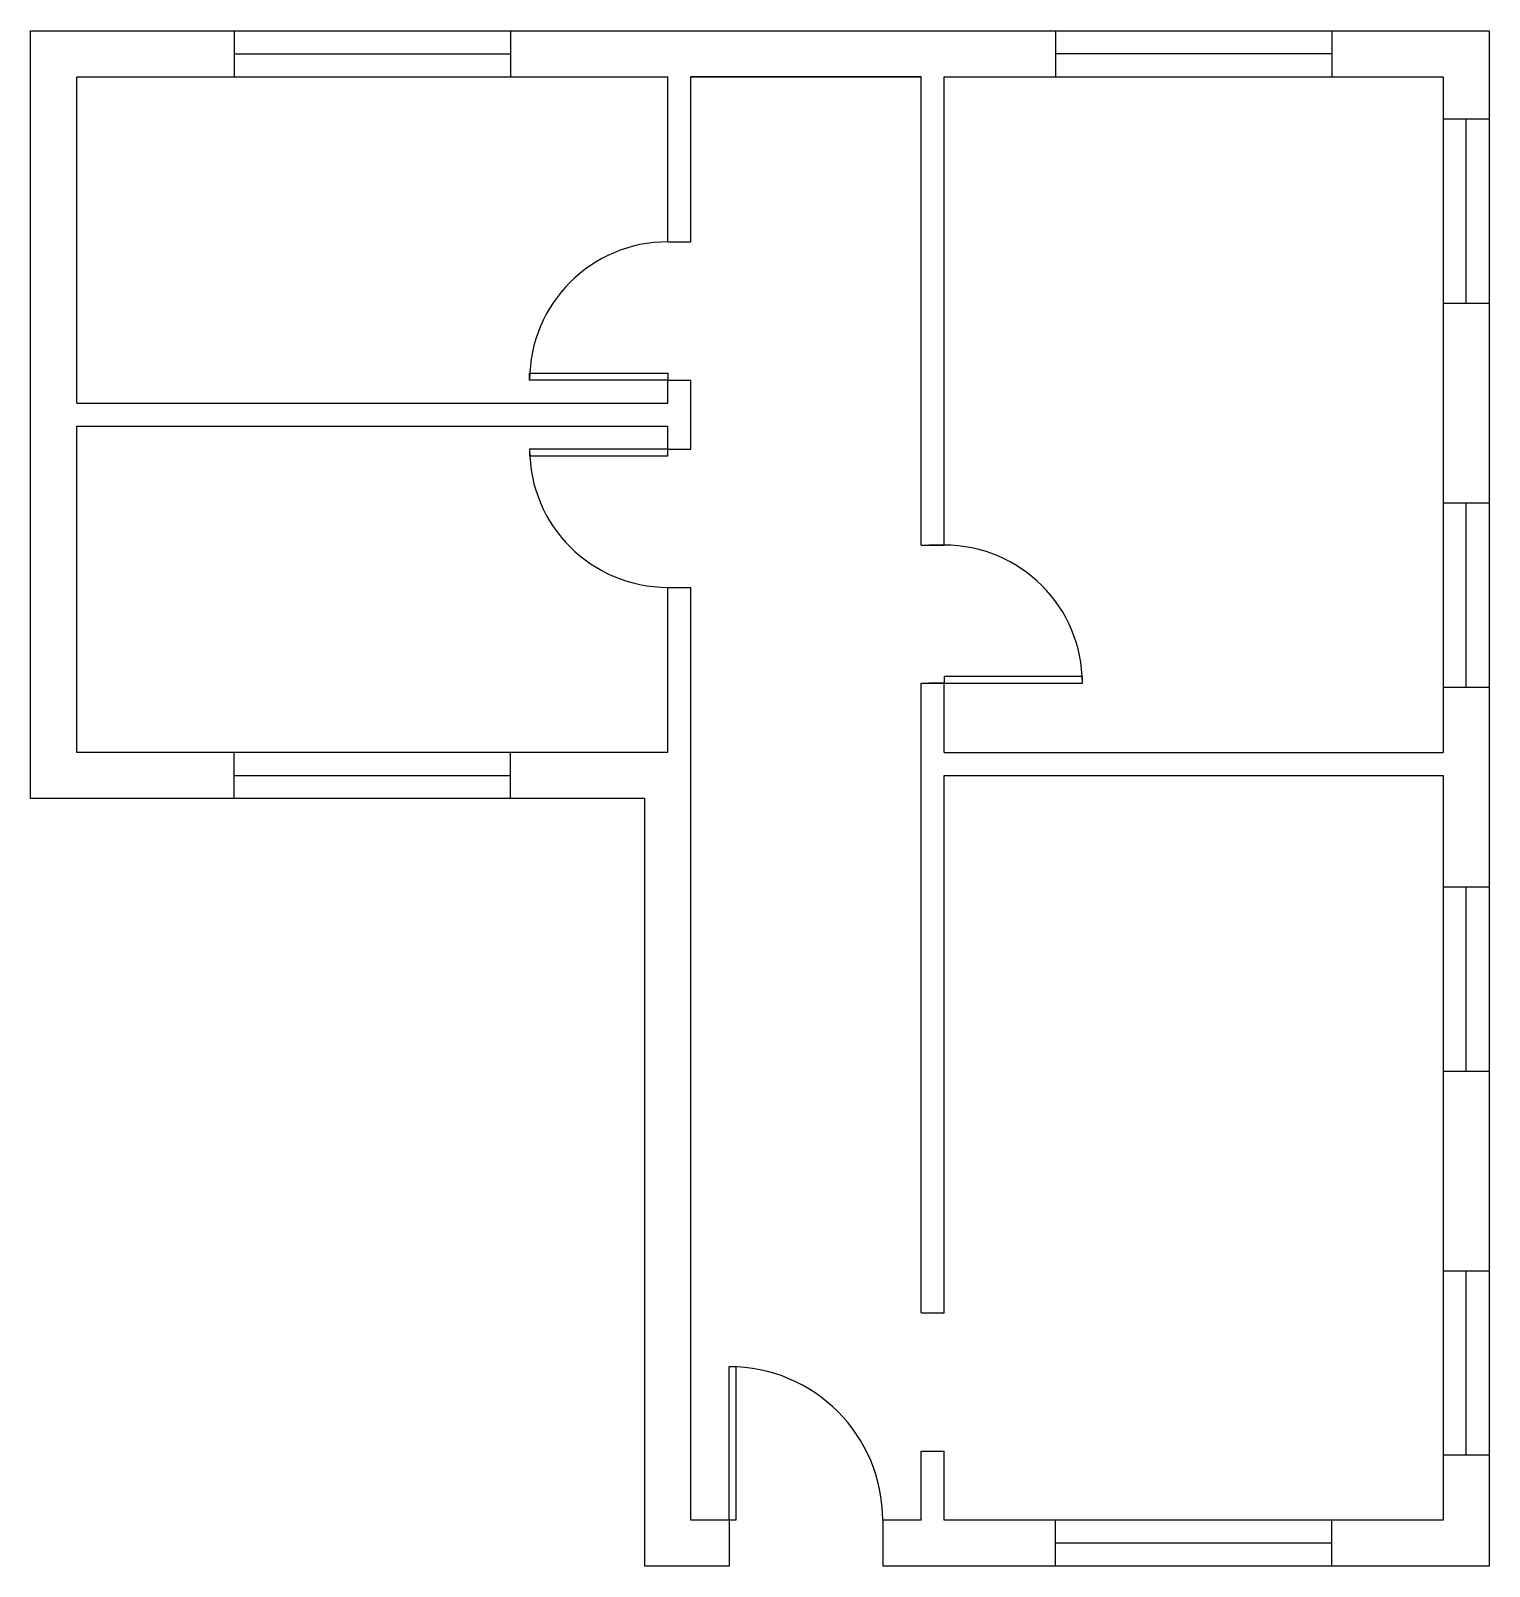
# Model space of a CAD drawing. Header units: millimetres. Extents: x 12224 to 21724, y 23148 to 33148.
import ezdxf

# ---------------------------------------------------------------- set-up
doc = ezdxf.new("R2010")
doc.units = ezdxf.units.MM
for name, color, linetype in [('Doors', 82, 'Continuous'), ('Walls', 7, 'Continuous'), ('Windows', 92, 'Continuous')]:
    doc.layers.add(name, color=color, linetype=linetype)

# ---------------------------------------------------------------- blocks, each defined once
blk = doc.blocks.new('*U5')
for p, q in [((0, 0), (0, -100)), ((1000, 0), (1000, -100))]:
    blk.add_line(p, q)
blk.add_lwpolyline([(0, 0), (0, 1000), (43.75, 1000), (43.75, 0)], close=True)
blk.add_arc((0, 0), 1000, 0, 90)
blk = doc.blocks.new('*U6')
for p, q in [((0, 300), (0, 0)), ((1800, 300), (1800, 0)), ((0, 150), (1800, 150))]:
    blk.add_line(p, q)
blk = doc.blocks.new('*U8')
for p, q in [((0, 300), (0, 0)), ((1200, 300), (1200, 0)), ((0, 150), (1200, 150))]:
    blk.add_line(p, q)
blk = doc.blocks.new('*U9')
at = {"layer": 'Windows', "rotation": 90}
blk.add_blockref('*U8', (150, -600), dxfattribs=at)
blk = doc.blocks.new('*U10')
at = {"layer": 'Walls', "color": 0, "linetype": 'ByBlock', "lineweight": -2, "transparency": 16777216}
for p in [(0, 7500), (0, 5000), (0, 2500), (0, 0)]:
    blk.add_blockref('*U9', p, dxfattribs=at)
blk = doc.blocks.new('*U11')
for p, q in [((0, 0), (0, -100)), ((-900, 0), (-900, -100))]:
    blk.add_line(p, q)
blk.add_lwpolyline([(0, 0), (0, 900), (-43.75, 900), (-43.75, 0)], close=True)
blk.add_arc((0, 0), 900, 90, 180)
blk = doc.blocks.new('*U12')
for p, q in [((0, 0), (0, -100)), ((900, 0), (900, -100))]:
    blk.add_line(p, q)
blk.add_lwpolyline([(0, 0), (0, 900), (43.75, 900), (43.75, 0)], close=True)
blk.add_arc((0, 0), 900, 0, 90)
blk = doc.blocks.new('*U13')
for p, q in [((0, 0), (0, 100)), ((900, 0), (900, 100))]:
    blk.add_line(p, q)
blk.add_lwpolyline([(0, 0), (0, -900), (43.75, -900), (43.75, 0)], close=True)
blk.add_arc((0, 0), 900, 270, 0)

msp = doc.modelspace()

# ---------------------------------------------------------------- linework, layer by layer
at = {"layer": 'Walls'}
for p, q in [((16374, 31773), (16374, 32848)), ((16524, 31773), (16524, 32848)), ((18024, 29798), (18024, 32848)), ((18174, 29798), (18174, 32848)), ((16374, 31773), (16524, 31773)), ((16374, 30723), (16374, 30873)), ((16374, 30873), (16524, 30873)), ((16524, 30423), (16524, 30873)), ((12524, 30723), (16374, 30723)), ((12524, 30573), (16374, 30573)), ((16374, 30423), (16374, 30573)), ((16374, 30423), (16524, 30423)), ((18024, 29798), (18174, 29798)), ((16374, 28448), (16374, 29523)), ((16374, 29523), (16524, 29523)), ((16524, 28448), (16524, 29523)), ((18024, 24798), (18024, 28898)), ((18024, 28898), (18174, 28898)), ((18174, 28448), (18174, 28898)), ((18174, 28448), (21424, 28448)), ((18174, 28298), (21424, 28298)), ((18174, 24798), (18174, 28298)), ((18024, 24798), (18174, 24798)), ((18024, 23448), (18024, 23898)), ((18024, 23898), (18174, 23898)), ((18174, 23448), (18174, 23898)), ((16774, 23448), (16774, 23148)), ((17774, 23448), (17774, 23148))]:
    msp.add_line(p, q, dxfattribs=at)
for points in [[(16774, 23148), (16224, 23148), (16224, 23148), (16224, 28148), (12224, 28148), (12224, 33148), (21724, 33148), (21724, 23148), (21724, 23148), (17774, 23148)], [(12524, 30723), (12524, 32848), (16374, 32848)], [(18174, 32848), (21424, 32848), (21424, 28448)], [(16374, 28448), (12524, 28448), (12524, 30573)], [(16774, 23448), (16524, 23448), (16524, 28448)], [(21424, 28298), (21424, 23448), (18174, 23448)], [(18024, 23448), (17774, 23448)]]:
    msp.add_lwpolyline(points, dxfattribs=at)
msp.add_lwpolyline([(16524, 32848), (18024, 32848)], close=True, dxfattribs=at)

# ---------------------------------------------------------------- block references
at = {"layer": 'Doors'}
for name, p, rotation in [('*U12', (16374, 30873), 90), ('*U11', (16374, 30423), 90), ('*U13', (18174, 28898), 89.99999999999955)]:
    msp.add_blockref(name, p, dxfattribs=dict(at, rotation=rotation))
msp.add_blockref('*U5', (16774, 23448), dxfattribs=at)
at = {"layer": 'Walls'}
msp.add_blockref('*U10', (21574, 24473), dxfattribs=at)
at = {"layer": 'Windows'}
msp.add_blockref('*U6', (13549, 32848), dxfattribs=at)
at = {"layer": 'Windows', "xscale": -1}
msp.add_blockref('*U6', (20699, 32848), dxfattribs=at)
at = {"layer": 'Windows', "xscale": -1, "rotation": 180}
msp.add_blockref('*U6', (13549, 28448), dxfattribs=at)
at = {"layer": 'Windows', "rotation": 180}
msp.add_blockref('*U6', (20699, 23448), dxfattribs=at)

doc.saveas('drawing.dxf')
